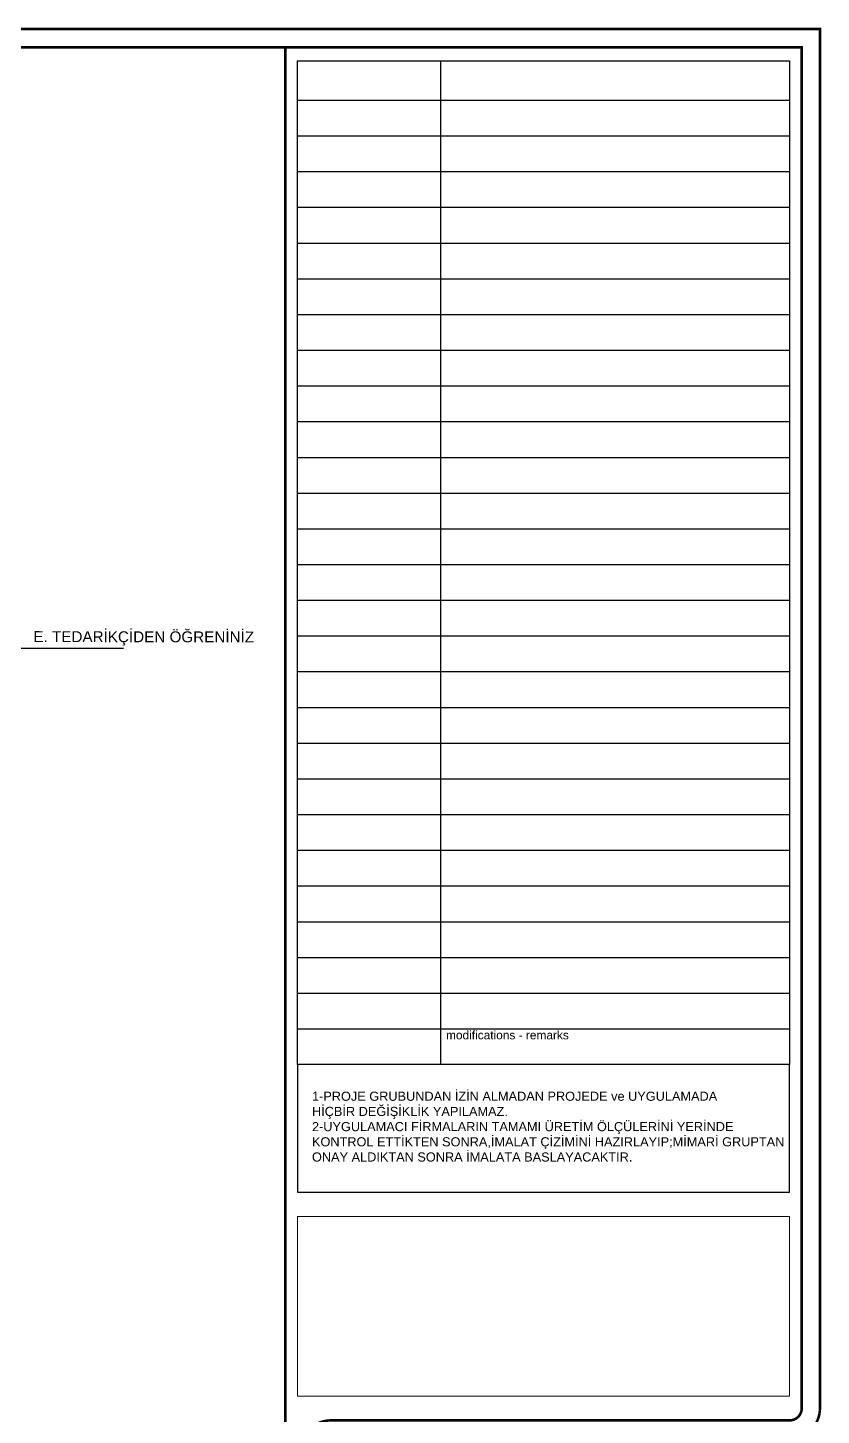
# Model space of a CAD drawing. Header units: millimetres. Extents: x 54215 to 67697, y 23496 to 56611.
# Drawn here: x 57895 to 58550, y 46848 to 47994 of the extents above; entities that cross this region are included whole.
import ezdxf

# ---------------------------------------------------------------- set-up
doc = ezdxf.new("R2010")
doc.units = ezdxf.units.MM
for name, color, linetype, lineweight in [('t_elektrik', 1, 'Continuous', 30), ('t_tarama', 251, 'Continuous', 20), ('t_yazı', 154, 'Continuous', 25)]:
    doc.layers.add(name, color=color, linetype=linetype, lineweight=lineweight)
doc.styles.add('AT-ARIAL', font='arial.ttf')
doc.styles.get("Standard").update_dxf_attribs({"font": 'arial.ttf'})

msp = doc.modelspace()

# ---------------------------------------------------------------- linework, layer by layer
at = {"color": 250}
for p, q in [((58235.631, 47967.156), (58235.632, 47138.11)), ((58117.558, 47934.616), (58523.959, 47934.616)), ((58117.558, 47905.116), (58523.959, 47905.116)), ((58117.558, 47875.615), (58523.959, 47875.615)), ((58117.558, 47846.115), (58523.96, 47846.115)), ((58117.558, 47816.615), (58523.96, 47816.615)), ((58117.558, 47787.115), (58523.96, 47787.115)), ((58117.558, 47757.615), (58523.96, 47757.615)), ((58117.558, 47728.114), (58523.96, 47728.114)), ((58117.558, 47698.614), (58523.96, 47698.614)), ((58117.558, 47669.114), (58523.96, 47669.114)), ((58117.558, 47639.614), (58523.96, 47639.614)), ((58117.558, 47610.113), (58523.96, 47610.113)), ((58117.558, 47580.613), (58523.96, 47580.613)), ((58117.558, 47551.113), (58523.96, 47551.113)), ((58117.558, 47521.613), (58523.96, 47521.613)), ((58117.558, 47492.113), (58523.96, 47492.113)), ((58117.558, 47462.612), (58523.96, 47462.612)), ((58117.558, 47433.112), (58523.96, 47433.112)), ((58117.558, 47403.612), (58523.96, 47403.612)), ((58117.558, 47374.112), (58523.96, 47374.112)), ((58117.558, 47344.611), (58523.96, 47344.611)), ((58117.558, 47315.111), (58523.96, 47315.111)), ((58117.558, 47285.611), (58523.96, 47285.611)), ((58117.558, 47256.111), (58523.96, 47256.111)), ((58117.558, 47226.611), (58523.96, 47226.611)), ((58117.558, 47197.11), (58523.96, 47197.11)), ((58117.558, 47167.61), (58523.96, 47167.61))]:
    msp.add_line(p, q, dxfattribs=at)
at = {"color": 252, "const_width": 2.135}
for points in [[(58549.046, 46193.342), (54216.086, 46193.342), (54216.086, 47993.342), (58549.046, 47993.342), (58549.046, 46854.293, -0.41421356), (58523.96, 46829.207), (58145.153, 46829.207, 0.41421356), (58135.119, 46819.172), (58135.119, 46575.335, 0.41421356), (58145.153, 46565.3), (58523.96, 46565.3, -0.41421356), (58549.046, 46540.214), (58549.046, 46193.342)], [(58533.994, 46854.293, -0.41421356), (58523.96, 46844.259), (58145.153, 46844.259, 0.41421356), (58120.067, 46819.172), (58120.067, 46575.335, 0.41421356), (58145.153, 46550.248), (58523.96, 46550.248, -0.41421356), (58533.994, 46540.214), (58533.994, 46208.394), (54231.138, 46208.394), (54231.138, 47978.29), (58533.994, 47978.29), (58533.994, 46854.293)]]:
    msp.add_lwpolyline(points, format="xyb", dxfattribs=at)
msp.add_lwpolyline([(58107.524, 46208.394), (58107.524, 47978.29)], dxfattribs=at)
at = {"color": 250}
msp.add_lwpolyline([(58523.96, 47138.11), (58117.558, 47138.11), (58117.558, 47967.156), (58523.959, 47967.156)], close=True, dxfattribs=at)
msp.add_lwpolyline([(58117.558, 47138.11), (58117.558, 47032.747), (58523.96, 47032.747), (58523.96, 47138.11)], dxfattribs=at)
at = {"layer": 't_elektrik'}
msp.add_line((57785.926, 47481.88), (57973.916, 47481.88), dxfattribs=at)
at = {"layer": 't_tarama', "color": 254}
for p, q in [((58523.96, 47012.677), (58117.558, 47012.677)), ((58523.96, 47012.677), (58523.96, 46864.328)), ((58523.96, 46864.328), (58117.558, 46864.328))]:
    msp.add_line(p, q, dxfattribs=at)
msp.add_lwpolyline([(58117.558, 47012.677), (58117.558, 46864.328)], dxfattribs=at)

# ---------------------------------------------------------------- texts
at = {"color": 250, "insert": (58129.486, 47086.829), "char_height": 7.52595, "width": 517.45576, "attachment_point": 4}
msp.add_mtext('1-PROJE GRUBUNDAN İZİN ALMADAN PROJEDE ve UYGULAMADA\\PHİÇBİR DEĞİŞİKLİK YAPILAMAZ.\\P2-UYGULAMACI FİRMALARIN TAMAMI ÜRETİM ÖLÇÜLERİNİ YERİNDE \\PKONTROL ETTİKTEN SONRA,İMALAT ÇİZİMİNİ HAZIRLAYIP;MİMARİ GRUPTAN\\PONAY ALDIKTAN SONRA İMALATA BASLAYACAKTIR.', dxfattribs=at)
at = {"layer": 't_elektrik', "insert": (57899.395, 47496.065, 0.001), "char_height": 9, "width": 385.55893, "attachment_point": 1, "rotation": 359.908191}
msp.add_mtext('E. TEDARİKÇİDEN ÖĞRENİNİZ', dxfattribs=at)
at = {"layer": 't_yazı', "color": 252, "insert": (58240.194, 47165.999), "char_height": 7.02422, "width": 149.98671, "attachment_point": 1, "style": 'AT-ARIAL'}
msp.add_mtext('modifications - remarks', dxfattribs=at)

doc.saveas('drawing.dxf')
